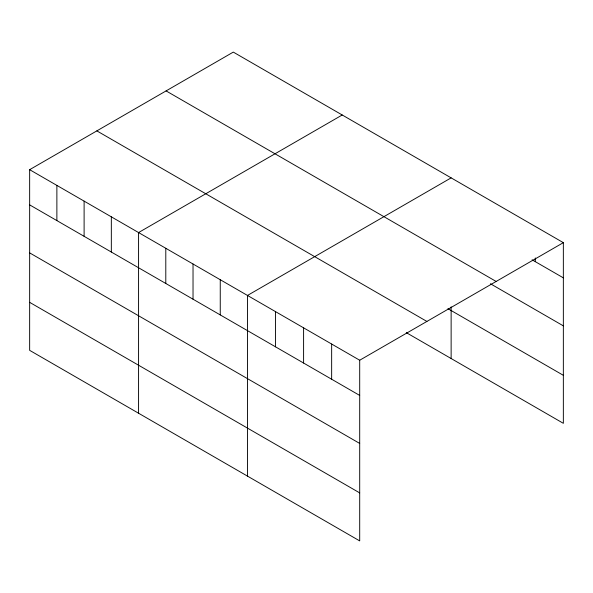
<?xml version="1.0" encoding="UTF-8"?>
<svg xmlns="http://www.w3.org/2000/svg" width="593" height="593" viewBox="0 0 593 593"><rect width="100%" height="100%" fill="white"/><g stroke="black" fill="none" stroke-linecap="round" stroke-linejoin="round"><path stroke-width="0.89" d="M29.65 169.68L359.699 360.233L359.699 540.898L29.65 350.344L29.65 169.68L233.301 52.102L563.35 242.656L563.35 423.32L406.287 332.636M342.213 114.99L138.569 232.56L138.569 413.225M451.132 177.87L247.481 295.447L247.481 476.105M359.699 360.233L563.35 242.656M532.091 259.808L563.35 277.85M166.092 90.907L496.148 281.46M490.411 283.743L563.35 325.861M447.93 308.679L563.35 375.317M96.852 130.883L426.908 321.436M29.65 204.874L359.699 395.427M29.65 252.877L359.699 443.431M29.65 302.341L359.699 492.894M535.294 257.955L535.294 261.654M451.132 306.863L451.132 358.535M331.65 344.036L331.65 379.231M303.594 327.84L303.594 363.035M275.537 311.644L275.537 346.838M220.255 279.726L220.255 314.92M193.029 264.004L193.029 299.198M165.795 248.282L165.795 283.476M111.336 216.838L111.336 252.04M84.11 201.123L84.11 236.318M56.876 185.401L56.876 220.596"/></g></svg>
